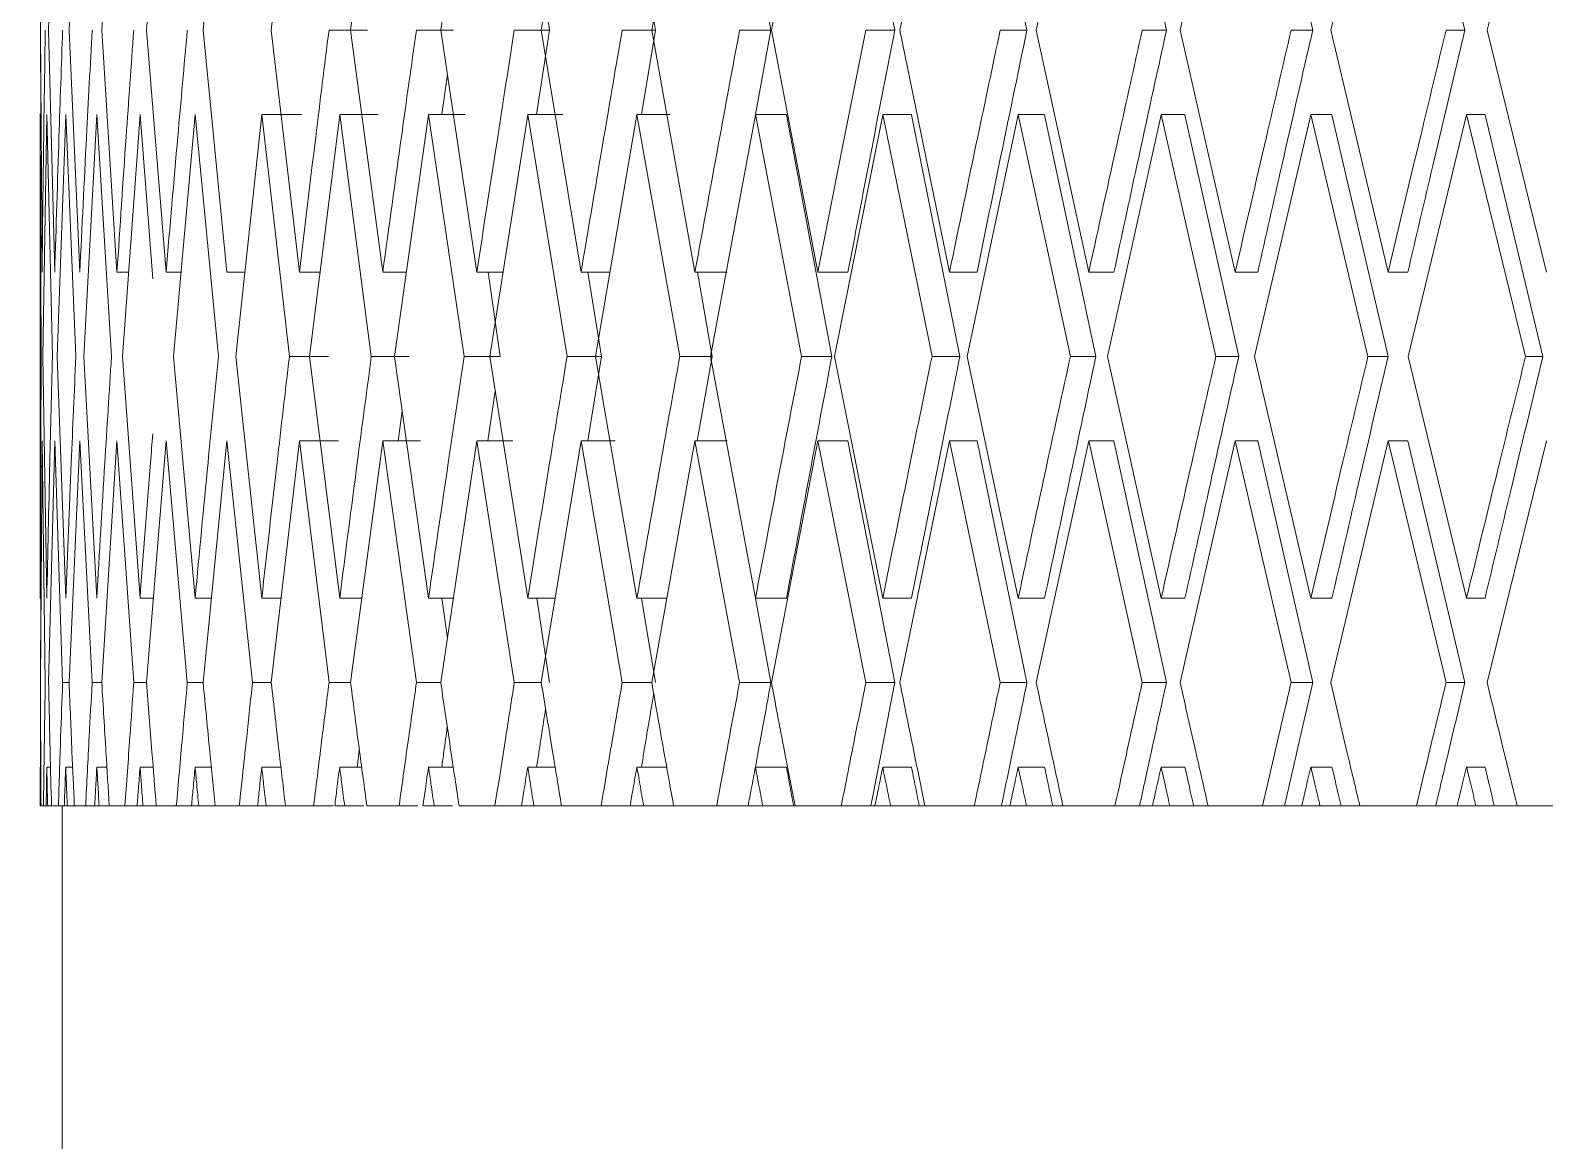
# Model space of a CAD drawing. Header units: centimetres. Extents: x -13594 to 4017, y -3206 to 1780.
# Drawn here: x 2300.24 to 2312.08, y -2217.79 to -2209.11 of the extents above; entities that cross this region are included whole.
import ezdxf

# ---------------------------------------------------------------- set-up
doc = ezdxf.new("R2010")
doc.units = ezdxf.units.CM

msp = doc.modelspace()

# ---------------------------------------------------------------- linework, layer by layer
at = {"color": 7, "linetype": 'Continuous', "lineweight": 0}
for p, q in [((2300.332, -2207.214), (2300.32, -2209.105)), ((2300.431, -2207.214), (2300.383, -2209.105)), ((2300.627, -2207.214), (2300.543, -2209.105)), ((2300.918, -2207.214), (2300.799, -2209.105)), ((2301.302, -2207.214), (2301.149, -2209.105)), ((2301.778, -2207.214), (2301.591, -2209.105)), ((2302.344, -2207.214), (2302.124, -2209.105)), ((2302.996, -2207.214), (2302.745, -2209.105)), ((2303.732, -2207.214), (2303.45, -2209.105)), ((2304.547, -2207.214), (2304.236, -2209.105)), ((2305.438, -2207.214), (2305.1, -2209.105)), ((2306.4, -2207.214), (2306.036, -2209.105)), ((2307.001, -2209.105), (2306.634, -2207.214)), ((2307.429, -2207.214), (2307.04, -2209.105)), ((2308.034, -2209.105), (2307.644, -2207.214)), ((2308.518, -2207.214), (2308.107, -2209.105)), ((2309.125, -2209.105), (2308.715, -2207.214)), ((2309.663, -2207.214), (2309.232, -2209.105)), ((2310.269, -2209.105), (2309.839, -2207.214)), ((2310.858, -2207.214), (2310.41, -2209.105)), ((2311.459, -2209.105), (2311.013, -2207.214)), ((2312.097, -2207.214), (2311.633, -2209.105)), ((2304.301, -2209.105), (2304.201, -2208.445)), ((2305.13, -2209.105), (2305.02, -2208.445)), ((2306.032, -2209.105), (2305.912, -2208.445)), ((2300.322, -2209.765), (2300.319, -2209.105)), ((2300.32, -2209.105), (2300.332, -2210.996)), ((2300.383, -2209.105), (2300.431, -2210.996)), ((2300.543, -2209.105), (2300.627, -2210.996)), ((2300.799, -2209.105), (2300.918, -2210.996)), ((2301.149, -2209.105), (2301.302, -2210.996)), ((2301.591, -2209.105), (2301.778, -2210.996)), ((2302.124, -2209.105), (2302.344, -2210.996)), ((2302.878, -2209.105), (2302.576, -2209.105)), ((2302.745, -2209.105), (2302.996, -2210.996)), ((2303.549, -2209.105), (2303.26, -2209.105)), ((2303.45, -2209.105), (2303.732, -2210.996)), ((2304.301, -2209.105), (2304.025, -2209.105)), ((2304.301, -2209.105), (2304.2, -2209.765)), ((2304.236, -2209.105), (2304.547, -2210.996)), ((2305.13, -2209.105), (2304.869, -2209.105)), ((2305.13, -2209.105), (2305.019, -2209.765)), ((2305.1, -2209.105), (2305.438, -2210.996)), ((2306.032, -2209.105), (2305.787, -2209.105)), ((2306.032, -2209.105), (2305.912, -2209.765)), ((2306.036, -2209.105), (2306.4, -2210.996)), ((2307.001, -2209.105), (2306.774, -2209.105)), ((2307.04, -2209.105), (2307.429, -2210.996)), ((2308.034, -2209.105), (2307.825, -2209.105)), ((2308.107, -2209.105), (2308.518, -2210.996)), ((2309.125, -2209.105), (2308.936, -2209.105)), ((2309.232, -2209.105), (2309.663, -2210.996)), ((2310.269, -2209.105), (2310.1, -2209.105)), ((2310.41, -2209.105), (2310.858, -2210.996)), ((2311.459, -2209.105), (2311.312, -2209.105)), ((2311.633, -2209.105), (2312.097, -2210.996)), ((2303.502, -2209.451), (2303.458, -2209.765)), ((2300.318, -2209.759), (2300.318, -2213.55)), ((2300.326, -2211.656), (2300.318, -2209.765)), ((2300.369, -2209.766), (2300.339, -2211.656)), ((2300.413, -2211.656), (2300.369, -2209.765)), ((2300.517, -2209.766), (2300.451, -2211.656)), ((2300.596, -2211.656), (2300.517, -2209.765)), ((2300.76, -2209.766), (2300.659, -2211.656)), ((2300.875, -2211.656), (2300.76, -2209.765)), ((2301.098, -2209.766), (2300.962, -2211.656)), ((2301.199, -2211.05), (2301.098, -2209.765)), ((2301.529, -2209.766), (2301.359, -2211.656)), ((2301.712, -2211.656), (2301.529, -2209.765)), ((2302.05, -2209.766), (2301.847, -2211.656)), ((2302.266, -2211.656), (2302.05, -2209.765)), ((2302.05, -2209.765), (2302.361, -2209.765)), ((2302.66, -2209.766), (2302.424, -2211.656)), ((2302.907, -2211.656), (2302.66, -2209.765)), ((2302.66, -2209.765), (2302.96, -2209.765)), ((2303.354, -2209.766), (2303.087, -2211.656)), ((2303.632, -2211.656), (2303.354, -2209.765)), ((2303.354, -2209.765), (2303.642, -2209.765)), ((2304.13, -2209.766), (2303.833, -2211.656)), ((2304.438, -2211.656), (2304.13, -2209.765)), ((2304.13, -2209.765), (2304.404, -2209.765)), ((2304.984, -2209.766), (2304.659, -2211.656)), ((2305.319, -2211.656), (2304.984, -2209.765)), ((2304.984, -2209.765), (2305.243, -2209.765)), ((2305.911, -2209.766), (2305.559, -2211.656)), ((2306.272, -2211.656), (2305.911, -2209.765)), ((2305.911, -2209.765), (2306.153, -2209.765)), ((2306.508, -2211.656), (2306.154, -2209.766)), ((2306.906, -2209.766), (2306.53, -2211.656)), ((2307.292, -2211.656), (2306.906, -2209.765)), ((2306.906, -2209.765), (2307.132, -2209.765)), ((2307.51, -2211.656), (2307.132, -2209.766)), ((2307.966, -2209.766), (2307.566, -2211.656)), ((2308.374, -2211.656), (2307.966, -2209.765)), ((2307.966, -2209.765), (2308.172, -2209.765)), ((2308.573, -2211.656), (2308.172, -2209.766)), ((2309.084, -2209.766), (2308.663, -2211.656)), ((2309.512, -2211.656), (2309.084, -2209.765)), ((2309.084, -2209.765), (2309.27, -2209.765)), ((2309.691, -2211.656), (2309.27, -2209.766)), ((2310.255, -2209.766), (2309.815, -2211.656)), ((2310.254, -2209.765), (2310.42, -2209.765)), ((2310.701, -2211.656), (2310.255, -2209.765)), ((2310.859, -2211.656), (2310.42, -2209.766)), ((2311.472, -2209.766), (2311.016, -2211.656)), ((2311.934, -2211.656), (2311.472, -2209.765)), ((2311.472, -2209.765), (2311.617, -2209.765)), ((2312.07, -2211.656), (2311.617, -2209.766)), ((2300.918, -2210.996), (2301.01, -2210.996)), ((2301.302, -2210.996), (2301.418, -2210.996)), ((2301.778, -2210.996), (2301.918, -2210.996)), ((2302.344, -2210.996), (2302.506, -2210.996)), ((2302.996, -2210.996), (2303.18, -2210.996)), ((2303.732, -2210.996), (2303.937, -2210.996)), ((2303.915, -2211.656), (2303.82, -2210.996)), ((2304.547, -2210.996), (2304.772, -2210.996)), ((2304.706, -2211.656), (2304.601, -2210.996)), ((2305.438, -2210.996), (2305.689, -2210.996)), ((2305.572, -2211.656), (2305.457, -2210.996)), ((2306.4, -2210.996), (2306.634, -2210.996)), ((2307.429, -2210.996), (2307.644, -2210.996)), ((2308.518, -2210.996), (2308.715, -2210.996)), ((2309.663, -2210.996), (2309.839, -2210.996)), ((2310.858, -2210.996), (2311.013, -2210.996)), ((2300.339, -2211.656), (2300.369, -2213.547)), ((2300.451, -2211.656), (2300.517, -2213.547)), ((2300.659, -2211.656), (2300.76, -2213.547)), ((2300.962, -2211.656), (2301.098, -2213.547)), ((2301.359, -2211.656), (2301.529, -2213.547)), ((2301.847, -2211.656), (2302.05, -2213.547)), ((2302.573, -2211.656), (2302.266, -2211.656)), ((2302.424, -2211.656), (2302.66, -2213.547)), ((2303.203, -2211.656), (2302.907, -2211.656)), ((2303.087, -2211.656), (2303.354, -2213.547)), ((2303.915, -2211.656), (2303.632, -2211.656)), ((2303.833, -2211.656), (2304.13, -2213.547)), ((2304.706, -2211.656), (2304.438, -2211.656)), ((2304.706, -2211.656), (2304.6, -2212.317)), ((2304.659, -2211.656), (2304.984, -2213.547)), ((2305.572, -2211.656), (2305.319, -2211.656)), ((2305.572, -2211.656), (2305.456, -2212.317)), ((2305.559, -2211.656), (2305.911, -2213.547)), ((2306.508, -2211.656), (2306.272, -2211.656)), ((2306.53, -2211.656), (2306.906, -2213.547)), ((2307.51, -2211.656), (2307.292, -2211.656)), ((2307.566, -2211.656), (2307.966, -2213.547)), ((2308.573, -2211.656), (2308.374, -2211.656)), ((2308.663, -2211.656), (2309.084, -2213.547)), ((2309.691, -2211.656), (2309.512, -2211.656)), ((2309.815, -2211.656), (2310.255, -2213.547)), ((2310.859, -2211.656), (2310.701, -2211.656)), ((2311.016, -2211.656), (2311.472, -2213.547)), ((2312.07, -2211.656), (2311.934, -2211.656)), ((2303.876, -2211.928), (2303.819, -2212.317)), ((2303.148, -2212.085), (2303.117, -2212.317)), ((2300.332, -2212.317), (2300.32, -2214.207)), ((2300.357, -2214.207), (2300.332, -2212.317)), ((2300.431, -2212.317), (2300.383, -2214.207)), ((2300.493, -2214.207), (2300.431, -2212.317)), ((2300.627, -2212.317), (2300.543, -2214.207)), ((2300.723, -2214.207), (2300.627, -2212.317)), ((2300.918, -2212.317), (2300.799, -2214.207)), ((2301.049, -2214.207), (2300.918, -2212.317)), ((2301.302, -2212.317), (2301.149, -2214.207)), ((2301.468, -2214.207), (2301.302, -2212.317)), ((2301.778, -2212.317), (2301.591, -2214.207)), ((2301.978, -2214.207), (2301.778, -2212.317)), ((2302.344, -2212.317), (2302.124, -2214.207)), ((2302.576, -2214.207), (2302.344, -2212.317)), ((2302.344, -2212.317), (2302.65, -2212.317)), ((2302.996, -2212.317), (2302.745, -2214.207)), ((2303.26, -2214.207), (2302.996, -2212.317)), ((2302.996, -2212.317), (2303.291, -2212.317)), ((2303.732, -2212.317), (2303.45, -2214.207)), ((2304.025, -2214.207), (2303.732, -2212.317)), ((2303.732, -2212.317), (2304.013, -2212.317)), ((2304.547, -2212.317), (2304.236, -2214.207)), ((2304.869, -2214.207), (2304.547, -2212.317)), ((2304.547, -2212.317), (2304.814, -2212.317)), ((2305.438, -2212.317), (2305.1, -2214.207)), ((2305.787, -2214.207), (2305.438, -2212.317)), ((2305.438, -2212.317), (2305.689, -2212.317)), ((2306.4, -2212.317), (2306.036, -2214.207)), ((2306.774, -2214.207), (2306.4, -2212.317)), ((2306.4, -2212.317), (2306.634, -2212.317)), ((2307.001, -2214.207), (2306.634, -2212.317)), ((2307.429, -2212.317), (2307.04, -2214.207)), ((2307.825, -2214.207), (2307.429, -2212.317)), ((2307.429, -2212.317), (2307.644, -2212.317)), ((2308.034, -2214.207), (2307.644, -2212.317)), ((2308.518, -2212.317), (2308.107, -2214.207)), ((2308.936, -2214.207), (2308.518, -2212.317)), ((2308.518, -2212.317), (2308.715, -2212.317)), ((2309.125, -2214.207), (2308.715, -2212.317)), ((2309.663, -2212.317), (2309.232, -2214.207)), ((2310.1, -2214.207), (2309.663, -2212.317)), ((2309.663, -2212.317), (2309.839, -2212.317)), ((2310.269, -2214.207), (2309.839, -2212.317)), ((2310.858, -2212.317), (2310.41, -2214.207)), ((2311.312, -2214.207), (2310.858, -2212.317)), ((2310.858, -2212.317), (2311.013, -2212.317)), ((2311.459, -2214.207), (2311.013, -2212.317)), ((2312.097, -2212.317), (2311.633, -2214.207)), ((2300.319, -2214.207), (2300.322, -2213.547)), ((2301.098, -2213.547), (2301.202, -2213.547)), ((2301.529, -2213.547), (2301.657, -2213.547)), ((2302.05, -2213.547), (2302.201, -2213.547)), ((2302.66, -2213.547), (2302.833, -2213.547)), ((2303.354, -2213.547), (2303.549, -2213.547)), ((2303.502, -2213.86), (2303.459, -2213.547)), ((2304.13, -2213.547), (2304.345, -2213.547)), ((2304.301, -2214.207), (2304.201, -2213.547)), ((2304.984, -2213.547), (2305.218, -2213.547)), ((2305.13, -2214.207), (2305.02, -2213.547)), ((2305.911, -2213.547), (2306.154, -2213.547)), ((2306.032, -2214.207), (2305.912, -2213.547)), ((2306.906, -2213.547), (2307.132, -2213.547)), ((2307.966, -2213.547), (2308.172, -2213.547)), ((2309.084, -2213.547), (2309.27, -2213.547)), ((2310.255, -2213.547), (2310.42, -2213.547)), ((2311.472, -2213.547), (2311.617, -2213.547)), ((2300.543, -2214.207), (2300.493, -2214.207)), ((2300.799, -2214.207), (2300.723, -2214.207)), ((2301.149, -2214.207), (2301.049, -2214.207)), ((2301.591, -2214.207), (2301.468, -2214.207)), ((2302.124, -2214.207), (2301.978, -2214.207)), ((2302.745, -2214.207), (2302.576, -2214.207)), ((2303.45, -2214.207), (2303.26, -2214.207)), ((2304.236, -2214.207), (2304.025, -2214.207)), ((2305.1, -2214.207), (2304.869, -2214.207)), ((2306.032, -2214.207), (2305.787, -2214.207)), ((2307.001, -2214.207), (2306.774, -2214.207)), ((2308.034, -2214.207), (2307.825, -2214.207)), ((2309.125, -2214.207), (2308.936, -2214.207)), ((2310.269, -2214.207), (2310.1, -2214.207)), ((2311.459, -2214.207), (2311.312, -2214.207)), ((2300.369, -2214.868), (2300.398, -2214.868)), ((2300.517, -2214.868), (2300.571, -2214.868)), ((2300.76, -2214.868), (2300.839, -2214.868)), ((2301.098, -2214.868), (2301.201, -2214.868)), ((2301.529, -2214.868), (2301.655, -2214.868)), ((2302.05, -2214.868), (2302.2, -2214.868)), ((2302.66, -2214.868), (2302.831, -2214.868)), ((2303.354, -2214.868), (2303.547, -2214.868)), ((2304.13, -2214.868), (2304.344, -2214.868)), ((2304.984, -2214.868), (2305.217, -2214.868)), ((2305.911, -2214.868), (2306.154, -2214.868)), ((2306.906, -2214.868), (2307.132, -2214.868)), ((2307.966, -2214.868), (2308.172, -2214.868)), ((2309.084, -2214.868), (2309.27, -2214.868)), ((2310.255, -2214.868), (2310.42, -2214.868)), ((2311.472, -2214.868), (2311.617, -2214.868)), ((2300.319, -2215.172), (2300.318, -2215.172)), ((2300.324, -2215.172), (2300.319, -2215.172)), ((2300.343, -2215.172), (2300.324, -2215.172)), ((2300.364, -2215.172), (2300.343, -2215.172)), ((2300.376, -2215.172), (2300.364, -2215.172)), ((2300.406, -2215.172), (2300.376, -2215.172)), ((2300.46, -2215.172), (2300.406, -2215.172)), ((2300.506, -2215.172), (2300.46, -2215.172)), ((2300.489, -2215.172), (2300.489, -2231.577)), ((2300.529, -2215.172), (2300.506, -2215.172)), ((2300.584, -2215.172), (2300.529, -2215.172)), ((2300.673, -2215.172), (2300.584, -2215.172)), ((2300.743, -2215.172), (2300.673, -2215.172)), ((2300.778, -2215.172), (2300.743, -2215.172)), ((2300.858, -2215.172), (2300.778, -2215.172)), ((2300.98, -2215.172), (2300.858, -2215.172)), ((2301.075, -2215.172), (2300.98, -2215.172)), ((2301.121, -2215.172), (2301.075, -2215.172)), ((2301.225, -2215.172), (2301.121, -2215.172)), ((2301.382, -2215.172), (2301.225, -2215.172)), ((2301.501, -2215.172), (2301.382, -2215.172)), ((2301.557, -2215.172), (2301.501, -2215.172)), ((2301.685, -2215.172), (2301.557, -2215.172)), ((2301.874, -2215.172), (2301.685, -2215.172)), ((2302.017, -2215.172), (2301.874, -2215.172)), ((2302.084, -2215.172), (2302.017, -2215.172)), ((2302.235, -2215.172), (2302.084, -2215.172)), ((2302.456, -2215.172), (2302.235, -2215.172)), ((2302.608, -2215.172), (2302.456, -2215.172)), ((2302.699, -2215.172), (2302.621, -2215.172)), ((2302.849, -2215.172), (2302.699, -2215.172)), ((2303.124, -2215.172), (2302.872, -2215.172)), ((2303.27, -2215.172), (2303.124, -2215.172)), ((2303.398, -2215.172), (2303.31, -2215.172)), ((2303.542, -2215.172), (2303.398, -2215.172)), ((2303.874, -2215.172), (2303.593, -2215.172)), ((2304.014, -2215.172), (2303.874, -2215.172)), ((2304.219, -2215.172), (2304.014, -2215.172)), ((2304.179, -2215.172), (2304.082, -2215.172)), ((2304.316, -2215.172), (2304.179, -2215.172)), ((2304.529, -2215.172), (2304.316, -2215.172)), ((2304.704, -2215.172), (2304.394, -2215.172)), ((2304.836, -2215.172), (2304.704, -2215.172)), ((2305.061, -2215.172), (2304.836, -2215.172)), ((2305.037, -2215.172), (2304.931, -2215.172)), ((2305.166, -2215.172), (2305.037, -2215.172)), ((2305.398, -2215.172), (2305.166, -2215.172)), ((2305.608, -2215.172), (2305.271, -2215.172)), ((2305.732, -2215.172), (2305.608, -2215.172)), ((2305.975, -2215.172), (2305.732, -2215.172)), ((2305.968, -2215.172), (2305.853, -2215.172)), ((2306.089, -2215.172), (2305.968, -2215.172)), ((2306.339, -2215.172), (2306.089, -2215.172)), ((2306.582, -2215.172), (2306.221, -2215.172)), ((2306.698, -2215.172), (2306.582, -2215.172)), ((2306.958, -2215.172), (2306.698, -2215.172)), ((2306.968, -2215.172), (2306.845, -2215.172)), ((2307.08, -2215.172), (2306.968, -2215.172)), ((2307.347, -2215.172), (2307.08, -2215.172)), ((2307.622, -2215.172), (2307.237, -2215.172)), ((2307.728, -2215.172), (2307.622, -2215.172)), ((2308.005, -2215.172), (2307.728, -2215.172)), ((2308.031, -2215.172), (2307.901, -2215.172)), ((2308.134, -2215.172), (2308.031, -2215.172)), ((2308.416, -2215.172), (2308.134, -2215.172)), ((2308.722, -2215.172), (2308.316, -2215.172)), ((2308.818, -2215.172), (2308.722, -2215.172)), ((2309.109, -2215.172), (2308.818, -2215.172)), ((2309.152, -2215.172), (2309.016, -2215.172)), ((2309.245, -2215.172), (2309.152, -2215.172)), ((2309.541, -2215.172), (2309.245, -2215.172)), ((2309.876, -2215.172), (2309.451, -2215.172)), ((2309.963, -2215.172), (2309.876, -2215.172)), ((2310.267, -2215.172), (2309.963, -2215.172)), ((2310.326, -2215.172), (2310.183, -2215.172)), ((2310.408, -2215.172), (2310.326, -2215.172)), ((2310.717, -2215.172), (2310.408, -2215.172)), ((2311.08, -2215.172), (2310.638, -2215.172)), ((2311.155, -2215.172), (2311.08, -2215.172)), ((2311.471, -2215.172), (2311.155, -2215.172)), ((2311.546, -2215.172), (2311.398, -2215.172)), ((2311.618, -2215.172), (2311.546, -2215.172)), ((2311.938, -2215.172), (2311.618, -2215.172)), ((2312.326, -2215.172), (2311.869, -2215.172))]:
    msp.add_line(p, q, dxfattribs=at)
for radius in [406.205, 406.022, 404.866, 400.131]:
    msp.add_circle((1945.049, -1822.821), radius, dxfattribs=at)
for points, knots in [([(2300.332, -2210.996), (2300.336, -2210.643), (2300.343, -2210.013), (2300.353, -2209.383), (2300.357, -2209.105)], [0, 0, 0, 0, 0.56, 1, 1, 1, 1]), ([(2300.431, -2210.996), (2300.442, -2210.643), (2300.461, -2210.013), (2300.483, -2209.383), (2300.493, -2209.105)], [0, 0, 0, 0, 0.5599999, 1, 1, 1, 1]), ([(2300.627, -2210.996), (2300.644, -2210.643), (2300.675, -2210.013), (2300.709, -2209.383), (2300.723, -2209.105)], [0, 0, 0, 0, 0.5599999, 1, 1, 1, 1]), ([(2300.918, -2210.996), (2300.941, -2210.643), (2300.984, -2210.013), (2301.029, -2209.383), (2301.049, -2209.105)], [0, 0, 0, 0, 0.56, 1, 1, 1, 1]), ([(2301.302, -2210.996), (2301.332, -2210.643), (2301.386, -2210.013), (2301.443, -2209.383), (2301.468, -2209.105)], [0, 0, 0, 0, 0.56, 1, 1, 1, 1]), ([(2302.344, -2210.996), (2302.387, -2210.643), (2302.462, -2210.013), (2302.541, -2209.383), (2302.576, -2209.105)], [0, 0, 0, 0, 0.5599999, 1, 1, 1, 1]), ([(2302.996, -2210.996), (2303.045, -2210.643), (2303.131, -2210.013), (2303.22, -2209.383), (2303.26, -2209.105)], [0, 0, 0, 0, 0.56, 1, 1, 1, 1]), ([(2303.732, -2210.996), (2303.786, -2210.643), (2303.883, -2210.013), (2303.982, -2209.383), (2304.025, -2209.105)], [0, 0, 0, 0, 0.56, 1, 1, 1, 1]), ([(2304.547, -2210.996), (2304.607, -2210.643), (2304.713, -2210.013), (2304.821, -2209.383), (2304.869, -2209.105)], [0, 0, 0, 0, 0.56, 1, 1, 1, 1]), ([(2305.438, -2210.996), (2305.503, -2210.643), (2305.618, -2210.013), (2305.735, -2209.383), (2305.787, -2209.105)], [0, 0, 0, 0, 0.56, 1, 1, 1, 1]), ([(2306.4, -2210.996), (2306.469, -2210.643), (2306.593, -2210.013), (2306.719, -2209.383), (2306.774, -2209.105)], [0, 0, 0, 0, 0.56, 1, 1, 1, 1]), ([(2307.001, -2209.105), (2306.932, -2209.458), (2306.809, -2210.088), (2306.688, -2210.719), (2306.634, -2210.996)], [0, 0, 0, 0, 0.56, 1, 1, 1, 1]), ([(2307.429, -2210.996), (2307.502, -2210.643), (2307.633, -2210.013), (2307.767, -2209.383), (2307.825, -2209.105)], [0, 0, 0, 0, 0.56, 1, 1, 1, 1]), ([(2308.034, -2209.105), (2307.961, -2209.458), (2307.83, -2210.088), (2307.701, -2210.719), (2307.644, -2210.996)], [0, 0, 0, 0, 0.56, 1, 1, 1, 1]), ([(2308.518, -2210.996), (2308.595, -2210.643), (2308.734, -2210.013), (2308.874, -2209.383), (2308.936, -2209.105)], [0, 0, 0, 0, 0.5599999, 1, 1, 1, 1]), ([(2309.125, -2209.105), (2309.048, -2209.458), (2308.91, -2210.088), (2308.774, -2210.719), (2308.715, -2210.996)], [0, 0, 0, 0, 0.5599999, 1, 1, 1, 1]), ([(2309.663, -2210.996), (2309.744, -2210.643), (2309.889, -2210.013), (2310.036, -2209.383), (2310.1, -2209.105)], [0, 0, 0, 0, 0.56, 1, 1, 1, 1]), ([(2310.269, -2209.105), (2310.188, -2209.458), (2310.044, -2210.088), (2309.902, -2210.719), (2309.839, -2210.996)], [0, 0, 0, 0, 0.56, 1, 1, 1, 1]), ([(2310.858, -2210.996), (2310.942, -2210.643), (2311.093, -2210.013), (2311.245, -2209.383), (2311.312, -2209.105)], [0, 0, 0, 0, 0.56, 1, 1, 1, 1]), ([(2311.459, -2209.105), (2311.376, -2209.458), (2311.226, -2210.088), (2311.078, -2210.719), (2311.013, -2210.996)], [0, 0, 0, 0, 0.56, 1, 1, 1, 1]), ([(2300.318, -2213.547), (2300.319, -2213.194), (2300.32, -2212.564), (2300.324, -2211.934), (2300.326, -2211.656)], [0, 0, 0, 0, 0.5599999, 1, 1, 1, 1]), ([(2300.369, -2213.547), (2300.377, -2213.194), (2300.39, -2212.564), (2300.406, -2211.934), (2300.413, -2211.656)], [0, 0, 0, 0, 0.56, 1, 1, 1, 1]), ([(2300.517, -2213.547), (2300.531, -2213.194), (2300.556, -2212.564), (2300.584, -2211.934), (2300.596, -2211.656)], [0, 0, 0, 0, 0.56, 1, 1, 1, 1]), ([(2300.76, -2213.547), (2300.781, -2213.194), (2300.817, -2212.564), (2300.857, -2211.934), (2300.875, -2211.656)], [0, 0, 0, 0, 0.56, 1, 1, 1, 1]), ([(2301.529, -2213.547), (2301.562, -2213.194), (2301.622, -2212.564), (2301.684, -2211.934), (2301.712, -2211.656)], [0, 0, 0, 0, 0.56, 1, 1, 1, 1]), ([(2302.05, -2213.547), (2302.09, -2213.194), (2302.16, -2212.564), (2302.234, -2211.934), (2302.266, -2211.656)], [0, 0, 0, 0, 0.56, 1, 1, 1, 1]), ([(2302.66, -2213.547), (2302.705, -2213.194), (2302.786, -2212.564), (2302.87, -2211.934), (2302.907, -2211.656)], [0, 0, 0, 0, 0.56, 1, 1, 1, 1]), ([(2303.354, -2213.547), (2303.405, -2213.194), (2303.497, -2212.564), (2303.591, -2211.934), (2303.632, -2211.656)], [0, 0, 0, 0, 0.56, 1, 1, 1, 1]), ([(2304.13, -2213.547), (2304.187, -2213.194), (2304.288, -2212.564), (2304.392, -2211.934), (2304.438, -2211.656)], [0, 0, 0, 0, 0.56, 1, 1, 1, 1]), ([(2304.984, -2213.547), (2305.046, -2213.194), (2305.156, -2212.564), (2305.269, -2211.934), (2305.319, -2211.656)], [0, 0, 0, 0, 0.56, 1, 1, 1, 1]), ([(2305.911, -2213.547), (2305.978, -2213.194), (2306.097, -2212.564), (2306.218, -2211.934), (2306.272, -2211.656)], [0, 0, 0, 0, 0.5599999, 1, 1, 1, 1]), ([(2306.508, -2211.656), (2306.442, -2212.009), (2306.322, -2212.639), (2306.205, -2213.27), (2306.154, -2213.547)], [0, 0, 0, 0, 0.5599999, 1, 1, 1, 1]), ([(2306.906, -2213.547), (2306.978, -2213.194), (2307.105, -2212.564), (2307.235, -2211.934), (2307.292, -2211.656)], [0, 0, 0, 0, 0.5599999, 1, 1, 1, 1]), ([(2307.51, -2211.656), (2307.439, -2212.009), (2307.312, -2212.639), (2307.187, -2213.27), (2307.132, -2213.547)], [0, 0, 0, 0, 0.56, 1, 1, 1, 1]), ([(2307.966, -2213.547), (2308.041, -2213.194), (2308.176, -2212.564), (2308.313, -2211.934), (2308.374, -2211.656)], [0, 0, 0, 0, 0.56, 1, 1, 1, 1]), ([(2308.573, -2211.656), (2308.498, -2212.009), (2308.363, -2212.639), (2308.231, -2213.27), (2308.172, -2213.547)], [0, 0, 0, 0, 0.56, 1, 1, 1, 1]), ([(2309.084, -2213.547), (2309.163, -2213.194), (2309.305, -2212.564), (2309.449, -2211.934), (2309.512, -2211.656)], [0, 0, 0, 0, 0.56, 1, 1, 1, 1]), ([(2309.691, -2211.656), (2309.612, -2212.009), (2309.471, -2212.639), (2309.332, -2213.27), (2309.27, -2213.547)], [0, 0, 0, 0, 0.56, 1, 1, 1, 1]), ([(2310.255, -2213.547), (2310.337, -2213.194), (2310.485, -2212.564), (2310.635, -2211.934), (2310.701, -2211.656)], [0, 0, 0, 0, 0.56, 1, 1, 1, 1]), ([(2310.859, -2211.656), (2310.776, -2212.009), (2310.63, -2212.639), (2310.484, -2213.27), (2310.42, -2213.547)], [0, 0, 0, 0, 0.5599999, 1, 1, 1, 1]), ([(2311.472, -2213.547), (2311.558, -2213.194), (2311.711, -2212.564), (2311.866, -2211.934), (2311.934, -2211.656)], [0, 0, 0, 0, 0.56, 1, 1, 1, 1]), ([(2312.07, -2211.656), (2311.985, -2212.009), (2311.833, -2212.639), (2311.683, -2213.27), (2311.617, -2213.547)], [0, 0, 0, 0, 0.56, 1, 1, 1, 1]), ([(2301.098, -2213.547), (2301.125, -2213.194), (2301.157, -2212.766), (2301.192, -2212.337), (2301.198, -2212.262)], [0, 0, 0, 0, 0.824076, 1, 1, 1, 1]), ([(2300.321, -2214.868), (2300.321, -2214.789), (2300.32, -2214.569), (2300.319, -2214.349), (2300.319, -2214.207)], [0, 0, 0, 0, 0.357012, 1, 1, 1, 1]), ([(2300.32, -2214.207), (2300.32, -2214.387), (2300.321, -2214.709), (2300.323, -2215.031), (2300.324, -2215.172)], [0, 0, 0, 0, 0.56, 1, 1, 1, 1]), ([(2300.343, -2215.172), (2300.345, -2214.992), (2300.35, -2214.67), (2300.355, -2214.349), (2300.357, -2214.207)], [0, 0, 0, 0, 0.56, 1, 1, 1, 1]), ([(2300.383, -2214.207), (2300.387, -2214.387), (2300.394, -2214.709), (2300.402, -2215.031), (2300.406, -2215.172)], [0, 0, 0, 0, 0.5599999, 1, 1, 1, 1]), ([(2300.46, -2215.172), (2300.465, -2214.992), (2300.476, -2214.67), (2300.487, -2214.349), (2300.493, -2214.207)], [0, 0, 0, 0, 0.56, 1, 1, 1, 1]), ([(2300.543, -2214.207), (2300.551, -2214.387), (2300.564, -2214.709), (2300.578, -2215.031), (2300.584, -2215.172)], [0, 0, 0, 0, 0.56, 1, 1, 1, 1]), ([(2300.673, -2215.172), (2300.682, -2214.992), (2300.698, -2214.67), (2300.716, -2214.349), (2300.723, -2214.207)], [0, 0, 0, 0, 0.56, 1, 1, 1, 1]), ([(2300.799, -2214.207), (2300.81, -2214.387), (2300.829, -2214.709), (2300.849, -2215.031), (2300.858, -2215.172)], [0, 0, 0, 0, 0.56, 1, 1, 1, 1]), ([(2300.98, -2215.172), (2300.993, -2214.992), (2301.016, -2214.67), (2301.039, -2214.349), (2301.049, -2214.207)], [0, 0, 0, 0, 0.56, 1, 1, 1, 1]), ([(2301.149, -2214.207), (2301.163, -2214.387), (2301.188, -2214.709), (2301.214, -2215.031), (2301.225, -2215.172)], [0, 0, 0, 0, 0.5599999, 1, 1, 1, 1]), ([(2301.382, -2215.172), (2301.398, -2214.992), (2301.426, -2214.67), (2301.455, -2214.349), (2301.468, -2214.207)], [0, 0, 0, 0, 0.56, 1, 1, 1, 1]), ([(2301.591, -2214.207), (2301.609, -2214.387), (2301.64, -2214.709), (2301.671, -2215.031), (2301.685, -2215.172)], [0, 0, 0, 0, 0.56, 1, 1, 1, 1]), ([(2301.874, -2215.172), (2301.894, -2214.992), (2301.928, -2214.67), (2301.962, -2214.349), (2301.978, -2214.207)], [0, 0, 0, 0, 0.56, 1, 1, 1, 1]), ([(2302.124, -2214.207), (2302.145, -2214.387), (2302.181, -2214.709), (2302.219, -2215.031), (2302.235, -2215.172)], [0, 0, 0, 0, 0.56, 1, 1, 1, 1]), ([(2302.456, -2215.172), (2302.478, -2214.992), (2302.518, -2214.67), (2302.558, -2214.349), (2302.576, -2214.207)], [0, 0, 0, 0, 0.56, 1, 1, 1, 1]), ([(2302.745, -2214.207), (2302.768, -2214.387), (2302.81, -2214.709), (2302.853, -2215.031), (2302.872, -2215.172)], [0, 0, 0, 0, 0.56, 1, 1, 1, 1]), ([(2303.124, -2215.172), (2303.149, -2214.992), (2303.194, -2214.67), (2303.24, -2214.349), (2303.26, -2214.207)], [0, 0, 0, 0, 0.56, 1, 1, 1, 1]), ([(2303.45, -2214.207), (2303.476, -2214.387), (2303.524, -2214.709), (2303.572, -2215.031), (2303.593, -2215.172)], [0, 0, 0, 0, 0.56, 1, 1, 1, 1]), ([(2303.874, -2215.172), (2303.902, -2214.992), (2303.952, -2214.67), (2304.003, -2214.349), (2304.025, -2214.207)], [0, 0, 0, 0, 0.56, 1, 1, 1, 1]), ([(2304.236, -2214.207), (2304.266, -2214.387), (2304.318, -2214.709), (2304.371, -2215.031), (2304.394, -2215.172)], [0, 0, 0, 0, 0.5599999, 1, 1, 1, 1]), ([(2304.704, -2215.172), (2304.734, -2214.992), (2304.789, -2214.67), (2304.845, -2214.349), (2304.869, -2214.207)], [0, 0, 0, 0, 0.56, 1, 1, 1, 1]), ([(2305.1, -2214.207), (2305.132, -2214.387), (2305.188, -2214.709), (2305.246, -2215.031), (2305.271, -2215.172)], [0, 0, 0, 0, 0.56, 1, 1, 1, 1]), ([(2305.608, -2215.172), (2305.641, -2214.992), (2305.7, -2214.67), (2305.76, -2214.349), (2305.787, -2214.207)], [0, 0, 0, 0, 0.56, 1, 1, 1, 1]), ([(2306.032, -2214.207), (2305.999, -2214.387), (2305.958, -2214.607), (2305.918, -2214.828), (2305.911, -2214.868)], [0, 0, 0, 0, 0.818348, 1, 1, 1, 1]), ([(2306.036, -2214.207), (2306.07, -2214.387), (2306.131, -2214.709), (2306.193, -2215.031), (2306.221, -2215.172)], [0, 0, 0, 0, 0.56, 1, 1, 1, 1]), ([(2306.582, -2215.172), (2306.618, -2214.992), (2306.681, -2214.67), (2306.746, -2214.349), (2306.774, -2214.207)], [0, 0, 0, 0, 0.56, 1, 1, 1, 1]), ([(2307.001, -2214.207), (2306.966, -2214.387), (2306.903, -2214.709), (2306.841, -2215.031), (2306.813, -2215.172)], [0, 0, 0, 0, 0.56, 1, 1, 1, 1]), ([(2307.04, -2214.207), (2307.077, -2214.387), (2307.142, -2214.709), (2307.208, -2215.031), (2307.237, -2215.172)], [0, 0, 0, 0, 0.56, 1, 1, 1, 1]), ([(2307.622, -2215.172), (2307.66, -2214.992), (2307.727, -2214.67), (2307.795, -2214.349), (2307.825, -2214.207)], [0, 0, 0, 0, 0.56, 1, 1, 1, 1]), ([(2308.034, -2214.207), (2307.997, -2214.387), (2307.93, -2214.709), (2307.864, -2215.031), (2307.834, -2215.172)], [0, 0, 0, 0, 0.56, 1, 1, 1, 1]), ([(2308.107, -2214.207), (2308.146, -2214.387), (2308.215, -2214.709), (2308.285, -2215.031), (2308.316, -2215.172)], [0, 0, 0, 0, 0.56, 1, 1, 1, 1]), ([(2308.722, -2215.172), (2308.762, -2214.992), (2308.833, -2214.67), (2308.904, -2214.349), (2308.936, -2214.207)], [0, 0, 0, 0, 0.56, 1, 1, 1, 1]), ([(2309.125, -2214.207), (2309.086, -2214.387), (2309.015, -2214.709), (2308.946, -2215.031), (2308.915, -2215.172)], [0, 0, 0, 0, 0.56, 1, 1, 1, 1]), ([(2309.232, -2214.207), (2309.273, -2214.387), (2309.346, -2214.709), (2309.419, -2215.031), (2309.451, -2215.172)], [0, 0, 0, 0, 0.56, 1, 1, 1, 1]), ([(2309.876, -2215.172), (2309.918, -2214.992), (2309.992, -2214.67), (2310.067, -2214.349), (2310.1, -2214.207)], [0, 0, 0, 0, 0.56, 1, 1, 1, 1]), ([(2310.269, -2214.207), (2310.228, -2214.387), (2310.154, -2214.709), (2310.081, -2215.031), (2310.049, -2215.172)], [0, 0, 0, 0, 0.56, 1, 1, 1, 1]), ([(2310.41, -2214.207), (2310.452, -2214.387), (2310.528, -2214.709), (2310.604, -2215.031), (2310.638, -2215.172)], [0, 0, 0, 0, 0.56, 1, 1, 1, 1]), ([(2311.08, -2215.172), (2311.123, -2214.992), (2311.2, -2214.67), (2311.278, -2214.349), (2311.312, -2214.207)], [0, 0, 0, 0, 0.56, 1, 1, 1, 1]), ([(2311.459, -2214.207), (2311.417, -2214.387), (2311.34, -2214.709), (2311.264, -2215.031), (2311.231, -2215.172)], [0, 0, 0, 0, 0.56, 1, 1, 1, 1]), ([(2311.633, -2214.207), (2311.677, -2214.387), (2311.755, -2214.709), (2311.834, -2215.031), (2311.869, -2215.172)], [0, 0, 0, 0, 0.56, 1, 1, 1, 1]), ([(2305.115, -2214.296), (2305.09, -2214.446), (2305.057, -2214.637), (2305.026, -2214.828), (2305.019, -2214.868)], [0, 0, 0, 0, 0.790274, 1, 1, 1, 1]), ([(2304.27, -2214.413), (2304.252, -2214.524), (2304.229, -2214.676), (2304.206, -2214.828), (2304.2, -2214.868)], [0, 0, 0, 0, 0.736299, 1, 1, 1, 1]), ([(2303.501, -2214.554), (2303.492, -2214.619), (2303.478, -2214.723), (2303.463, -2214.828), (2303.458, -2214.868)], [0, 0, 0, 0, 0.616914, 1, 1, 1, 1]), ([(2302.813, -2214.732), (2302.813, -2214.737), (2302.807, -2214.782), (2302.802, -2214.828), (2302.797, -2214.868)], [0, 0, 0, 0, 0.1177129, 1, 1, 1, 1]), ([(2300.319, -2215.172), (2300.319, -2215.115), (2300.318, -2215.014), (2300.318, -2214.912), (2300.318, -2214.868)], [0, 0, 0, 0, 0.56, 1, 1, 1, 1]), ([(2300.318, -2214.868), (2300.318, -2214.924), (2300.318, -2215.026), (2300.318, -2215.127), (2300.318, -2215.172)], [0, 0, 0, 0, 0.56, 1, 1, 1, 1]), ([(2300.369, -2214.868), (2300.368, -2214.924), (2300.366, -2215.026), (2300.365, -2215.127), (2300.364, -2215.172)], [0, 0, 0, 0, 0.56, 1, 1, 1, 1]), ([(2300.376, -2215.172), (2300.374, -2215.115), (2300.372, -2215.014), (2300.37, -2214.912), (2300.369, -2214.868)], [0, 0, 0, 0, 0.5600001, 1, 1, 1, 1]), ([(2300.517, -2214.868), (2300.515, -2214.924), (2300.511, -2215.026), (2300.507, -2215.127), (2300.506, -2215.172)], [0, 0, 0, 0, 0.56, 1, 1, 1, 1]), ([(2300.529, -2215.172), (2300.527, -2215.115), (2300.523, -2215.014), (2300.519, -2214.912), (2300.517, -2214.868)], [0, 0, 0, 0, 0.56, 1, 1, 1, 1]), ([(2300.76, -2214.868), (2300.757, -2214.924), (2300.751, -2215.026), (2300.746, -2215.127), (2300.743, -2215.172)], [0, 0, 0, 0, 0.56, 1, 1, 1, 1]), ([(2300.778, -2215.172), (2300.775, -2215.115), (2300.769, -2215.014), (2300.763, -2214.912), (2300.76, -2214.868)], [0, 0, 0, 0, 0.56, 1, 1, 1, 1]), ([(2301.098, -2214.868), (2301.094, -2214.924), (2301.086, -2215.026), (2301.079, -2215.127), (2301.075, -2215.172)], [0, 0, 0, 0, 0.56, 1, 1, 1, 1]), ([(2301.121, -2215.172), (2301.117, -2215.115), (2301.109, -2215.014), (2301.102, -2214.912), (2301.098, -2214.868)], [0, 0, 0, 0, 0.56, 1, 1, 1, 1]), ([(2301.529, -2214.868), (2301.524, -2214.924), (2301.514, -2215.026), (2301.505, -2215.127), (2301.501, -2215.172)], [0, 0, 0, 0, 0.56, 1, 1, 1, 1]), ([(2301.557, -2215.172), (2301.552, -2215.115), (2301.543, -2215.014), (2301.533, -2214.912), (2301.529, -2214.868)], [0, 0, 0, 0, 0.56, 1, 1, 1, 1]), ([(2302.05, -2214.868), (2302.044, -2214.924), (2302.033, -2215.026), (2302.022, -2215.127), (2302.017, -2215.172)], [0, 0, 0, 0, 0.56, 1, 1, 1, 1]), ([(2302.084, -2215.172), (2302.078, -2215.115), (2302.066, -2215.014), (2302.055, -2214.912), (2302.05, -2214.868)], [0, 0, 0, 0, 0.56, 1, 1, 1, 1]), ([(2302.66, -2214.868), (2302.652, -2214.924), (2302.639, -2215.026), (2302.627, -2215.127), (2302.621, -2215.172)], [0, 0, 0, 0, 0.56, 1, 1, 1, 1]), ([(2302.699, -2215.172), (2302.691, -2215.115), (2302.678, -2215.014), (2302.665, -2214.912), (2302.66, -2214.868)], [0, 0, 0, 0, 0.56, 1, 1, 1, 1]), ([(2303.354, -2214.868), (2303.346, -2214.924), (2303.331, -2215.026), (2303.317, -2215.127), (2303.31, -2215.172)], [0, 0, 0, 0, 0.56, 1, 1, 1, 1]), ([(2303.398, -2215.172), (2303.39, -2215.115), (2303.375, -2215.014), (2303.361, -2214.912), (2303.354, -2214.868)], [0, 0, 0, 0, 0.56, 1, 1, 1, 1]), ([(2304.13, -2214.868), (2304.121, -2214.924), (2304.105, -2215.026), (2304.089, -2215.127), (2304.082, -2215.172)], [0, 0, 0, 0, 0.56, 1, 1, 1, 1]), ([(2304.179, -2215.172), (2304.17, -2215.115), (2304.153, -2215.014), (2304.137, -2214.912), (2304.13, -2214.868)], [0, 0, 0, 0, 0.56, 1, 1, 1, 1]), ([(2304.984, -2214.868), (2304.974, -2214.924), (2304.956, -2215.026), (2304.938, -2215.127), (2304.931, -2215.172)], [0, 0, 0, 0, 0.56, 1, 1, 1, 1]), ([(2305.037, -2215.172), (2305.027, -2215.115), (2305.009, -2215.014), (2304.992, -2214.912), (2304.984, -2214.868)], [0, 0, 0, 0, 0.56, 1, 1, 1, 1]), ([(2305.911, -2214.868), (2305.9, -2214.924), (2305.881, -2215.026), (2305.862, -2215.127), (2305.853, -2215.172)], [0, 0, 0, 0, 0.56, 1, 1, 1, 1]), ([(2305.968, -2215.172), (2305.958, -2215.115), (2305.938, -2215.014), (2305.919, -2214.912), (2305.911, -2214.868)], [0, 0, 0, 0, 0.56, 1, 1, 1, 1]), ([(2306.21, -2215.172), (2306.199, -2215.115), (2306.181, -2215.014), (2306.162, -2214.912), (2306.154, -2214.868)], [0, 0, 0, 0, 0.56, 1, 1, 1, 1]), ([(2306.906, -2214.868), (2306.895, -2214.924), (2306.875, -2215.026), (2306.854, -2215.127), (2306.845, -2215.172)], [0, 0, 0, 0, 0.56, 1, 1, 1, 1]), ([(2306.968, -2215.172), (2306.956, -2215.115), (2306.936, -2215.014), (2306.915, -2214.912), (2306.906, -2214.868)], [0, 0, 0, 0, 0.56, 1, 1, 1, 1]), ([(2307.192, -2215.172), (2307.181, -2215.115), (2307.161, -2215.014), (2307.14, -2214.912), (2307.132, -2214.868)], [0, 0, 0, 0, 0.56, 1, 1, 1, 1]), ([(2307.966, -2214.868), (2307.954, -2214.924), (2307.932, -2215.026), (2307.91, -2215.127), (2307.901, -2215.172)], [0, 0, 0, 0, 0.56, 1, 1, 1, 1]), ([(2308.031, -2215.172), (2308.019, -2215.115), (2307.997, -2215.014), (2307.975, -2214.912), (2307.966, -2214.868)], [0, 0, 0, 0, 0.5600001, 1, 1, 1, 1]), ([(2308.236, -2215.172), (2308.224, -2215.115), (2308.203, -2215.014), (2308.182, -2214.912), (2308.172, -2214.868)], [0, 0, 0, 0, 0.56, 1, 1, 1, 1]), ([(2309.084, -2214.868), (2309.071, -2214.924), (2309.048, -2215.026), (2309.026, -2215.127), (2309.016, -2215.172)], [0, 0, 0, 0, 0.56, 1, 1, 1, 1]), ([(2309.152, -2215.172), (2309.139, -2215.115), (2309.117, -2215.014), (2309.094, -2214.912), (2309.084, -2214.868)], [0, 0, 0, 0, 0.5600001, 1, 1, 1, 1]), ([(2309.338, -2215.172), (2309.325, -2215.115), (2309.303, -2215.014), (2309.28, -2214.912), (2309.27, -2214.868)], [0, 0, 0, 0, 0.56, 1, 1, 1, 1]), ([(2310.255, -2214.868), (2310.241, -2214.924), (2310.217, -2215.026), (2310.194, -2215.127), (2310.183, -2215.172)], [0, 0, 0, 0, 0.56, 1, 1, 1, 1]), ([(2310.326, -2215.172), (2310.313, -2215.115), (2310.289, -2215.014), (2310.265, -2214.912), (2310.255, -2214.868)], [0, 0, 0, 0, 0.56, 1, 1, 1, 1]), ([(2310.491, -2215.172), (2310.477, -2215.115), (2310.454, -2215.014), (2310.431, -2214.912), (2310.42, -2214.868)], [0, 0, 0, 0, 0.56, 1, 1, 1, 1]), ([(2311.472, -2214.868), (2311.458, -2214.924), (2311.434, -2215.026), (2311.409, -2215.127), (2311.398, -2215.172)], [0, 0, 0, 0, 0.56, 1, 1, 1, 1]), ([(2311.546, -2215.172), (2311.532, -2215.115), (2311.508, -2215.014), (2311.483, -2214.912), (2311.472, -2214.868)], [0, 0, 0, 0, 0.56, 1, 1, 1, 1]), ([(2311.689, -2215.172), (2311.676, -2215.115), (2311.651, -2215.014), (2311.627, -2214.912), (2311.617, -2214.868)], [0, 0, 0, 0, 0.56, 1, 1, 1, 1])]:
    msp.add_open_spline(points, degree=3, knots=knots, dxfattribs=at)

doc.saveas('drawing.dxf')
